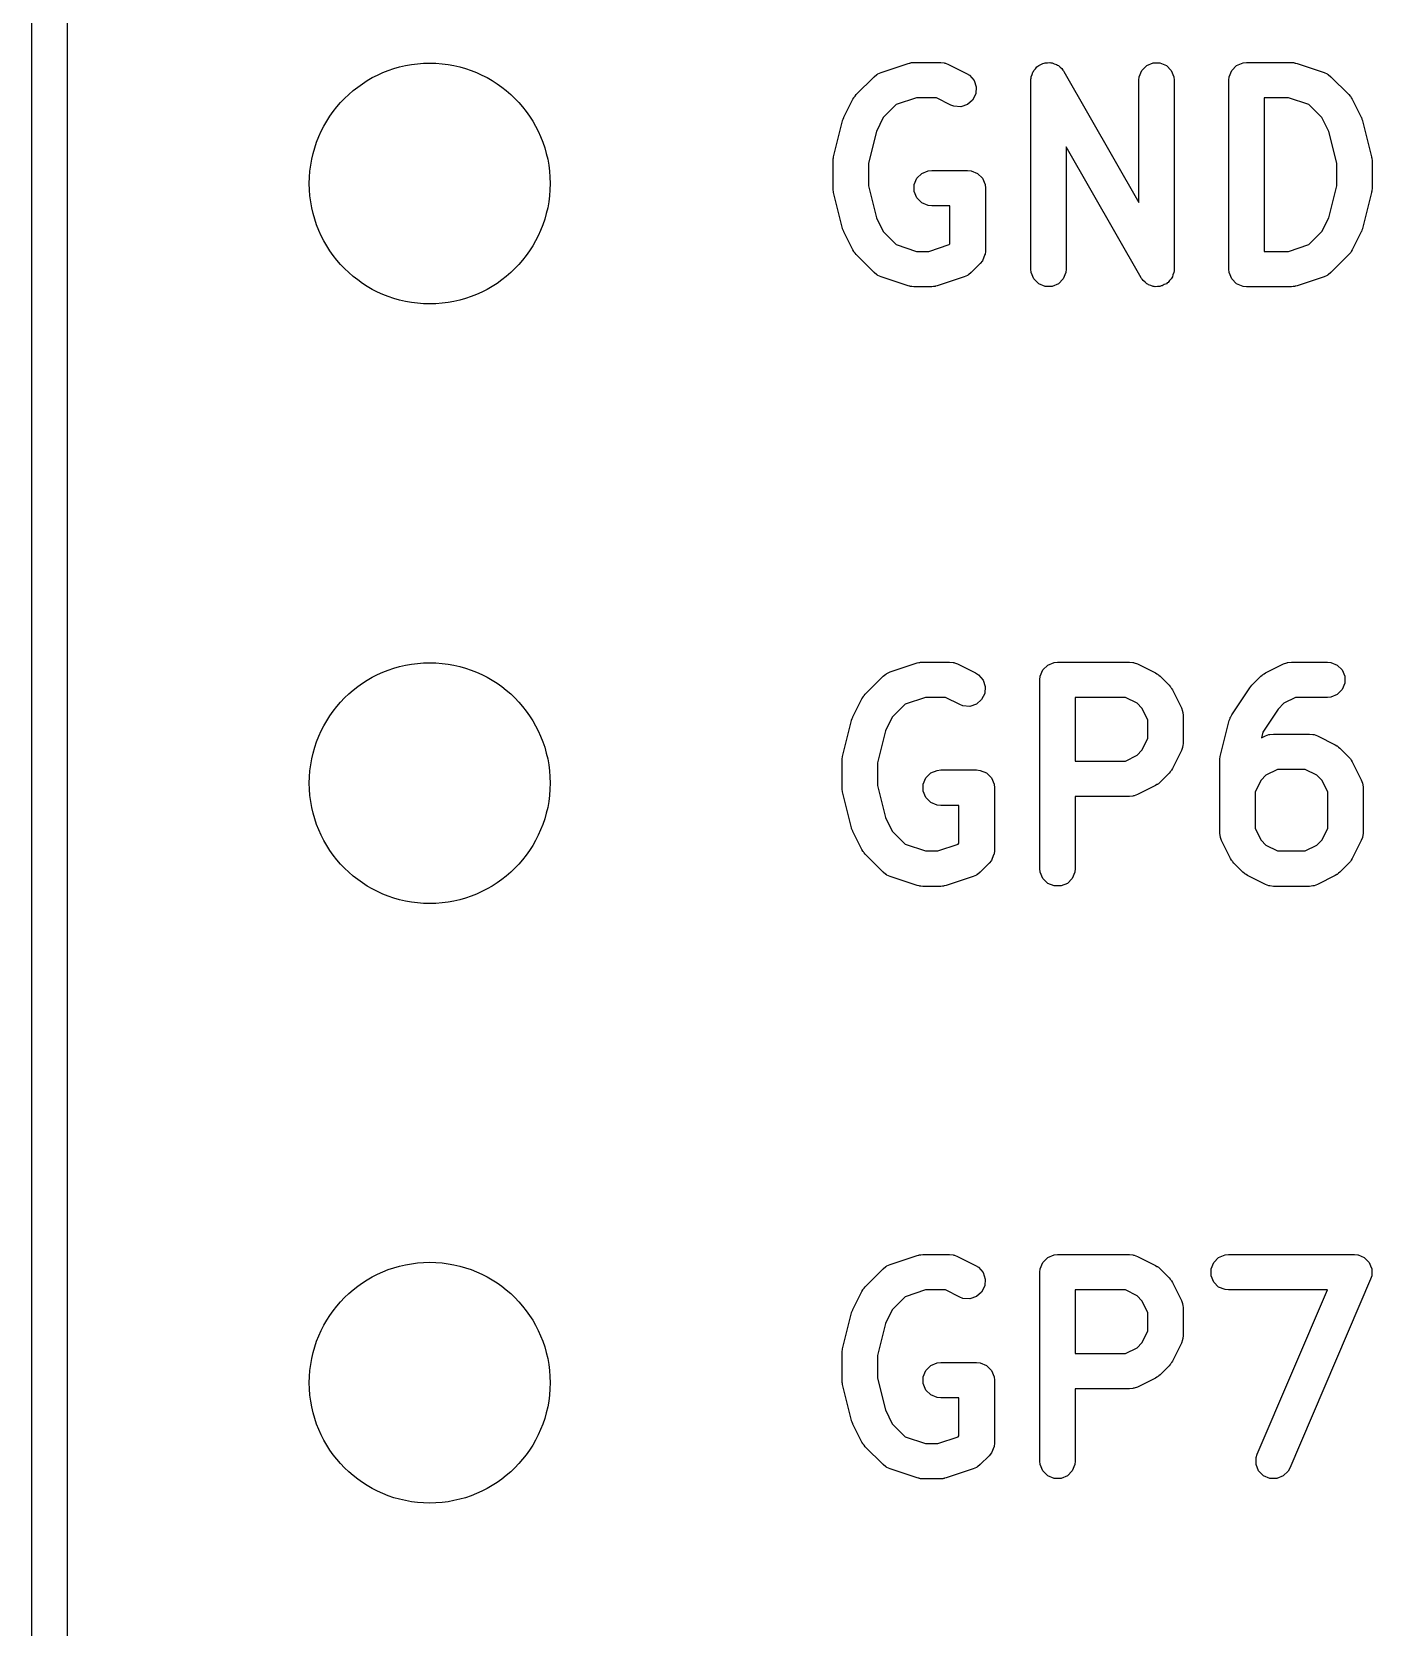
# Model space of a CAD drawing. Extents: x 100 to 226, y -132 to -42.
# Drawn here: x 198.82 to 204.49, y -75.59 to -68.83 of the extents above; entities that cross this region are included whole.
import ezdxf

# ---------------------------------------------------------------- set-up
doc = ezdxf.new("R2010")
doc.units = 0
doc.layers.add('BLACK', color=7, linetype='CONTINUOUS')

msp = doc.modelspace()

# ---------------------------------------------------------------- linework, layer by layer
at = {"layer": 'BLACK', "linetype": 'CONTINUOUS'}
for p, q in [((198.81625, -101.32375), (198.81625, -50.32375)), ((198.96625, -53.06575), (198.96625, -101.24875)), ((202.413247, -69.002989), (202.527533, -68.964894)), ((202.527533, -68.964894), (202.534786, -68.963244)), ((202.534786, -68.963244), (202.536618, -68.962486)), ((202.536618, -68.962486), (202.539272, -68.962224)), ((202.539272, -68.962224), (202.54187, -68.961634)), ((202.54187, -68.961634), (202.543844, -68.961774)), ((202.543844, -68.961774), (202.55125, -68.961045)), ((202.55125, -68.961045), (202.665536, -68.961045)), ((202.665536, -68.961045), (202.680168, -68.962486)), ((202.680168, -68.962486), (202.682657, -68.963517)), ((202.682657, -68.963517), (202.685345, -68.963708)), ((202.685345, -68.963708), (202.699077, -68.968963)), ((202.699077, -68.968963), (202.775267, -69.007058)), ((203.058489, -68.998793), (203.060319, -68.994377)), ((203.060319, -68.994377), (203.067369, -68.987326)), ((203.067369, -68.987326), (203.073479, -68.979437)), ((203.073479, -68.979437), (203.077632, -68.977063)), ((203.077632, -68.977063), (203.081011, -68.973685)), ((203.081011, -68.973685), (203.090223, -68.969868)), ((203.090223, -68.969868), (203.098888, -68.964918)), ((203.098888, -68.964918), (203.103631, -68.964315)), ((203.103631, -68.964315), (203.108047, -68.962486)), ((203.108047, -68.962486), (203.118021, -68.962486)), ((203.118021, -68.962486), (203.127918, -68.961228)), ((203.127918, -68.961228), (203.13253, -68.962486)), ((203.13253, -68.962486), (203.137311, -68.962486)), ((203.137311, -68.962486), (203.146526, -68.966303)), ((203.146526, -68.966303), (203.15615, -68.968928)), ((203.15615, -68.968928), (203.15993, -68.971855)), ((203.15993, -68.971855), (203.164347, -68.973685)), ((203.164347, -68.973685), (203.171397, -68.980735)), ((203.171397, -68.980735), (203.179287, -68.986845)), ((203.179287, -68.986845), (203.183639, -68.992977)), ((203.183639, -68.992977), (203.185039, -68.994377)), ((203.185039, -68.994377), (203.185608, -68.995751)), ((203.506263, -69.021413), (203.517462, -68.994377)), ((203.517462, -68.994377), (203.538154, -68.973685)), ((203.538154, -68.973685), (203.56519, -68.962486)), ((203.56519, -68.962486), (203.594454, -68.962486)), ((203.594454, -68.962486), (203.62149, -68.973685)), ((203.62149, -68.973685), (203.642182, -68.994377)), ((203.642182, -68.994377), (203.653381, -69.021413)), ((203.887215, -69.021413), (203.898414, -68.994377)), ((203.898414, -68.994377), (203.919106, -68.973685)), ((203.919106, -68.973685), (203.946142, -68.962486)), ((203.946142, -68.962486), (203.960774, -68.961045)), ((203.960774, -68.961045), (204.15125, -68.961045)), ((204.15125, -68.961045), (204.158655, -68.961774)), ((204.158655, -68.961774), (204.16063, -68.961634)), ((204.16063, -68.961634), (204.163227, -68.962224)), ((204.163227, -68.962224), (204.165882, -68.962486)), ((204.165882, -68.962486), (204.167713, -68.963244)), ((204.167713, -68.963244), (204.174967, -68.964894)), ((204.174967, -68.964894), (204.289253, -69.002989)), ((202.307741, -69.097297), (202.383931, -69.021107)), ((202.383931, -69.021107), (202.395296, -69.011779)), ((202.395296, -69.011779), (202.397788, -69.010746)), ((202.397788, -69.010746), (202.399822, -69.008983)), ((202.399822, -69.008983), (202.413247, -69.002989)), ((202.775267, -69.007058), (202.78771, -69.01489)), ((202.78771, -69.01489), (202.806883, -69.036998)), ((202.806883, -69.036998), (202.816137, -69.064759)), ((203.047679, -69.036045), (203.048049, -69.032281)), ((203.047679, -69.836045), (203.047679, -69.036045)), ((203.047862, -69.030806), (203.048383, -69.028895)), ((203.048049, -69.032281), (203.047862, -69.030806)), ((203.048383, -69.028895), (203.04912, -69.021413)), ((203.04912, -69.021413), (203.052937, -69.012197)), ((203.052937, -69.012197), (203.055562, -69.002574)), ((203.055562, -69.002574), (203.058489, -68.998793)), ((203.185608, -68.995751), (203.187797, -68.998835)), ((203.187797, -68.998835), (203.504822, -69.553628)), ((203.504822, -69.036045), (203.506263, -69.021413)), ((203.504822, -69.553628), (203.504822, -69.036045)), ((203.653381, -69.021413), (203.654822, -69.036045)), ((203.654822, -69.036045), (203.654822, -69.836045)), ((203.885774, -69.036045), (203.887215, -69.021413)), ((203.885774, -69.836045), (203.885774, -69.036045)), ((204.289253, -69.002989), (204.302678, -69.008983)), ((204.302678, -69.008983), (204.304713, -69.010748)), ((204.304713, -69.010748), (204.307204, -69.01178)), ((204.307204, -69.01178), (204.318569, -69.021107)), ((204.318569, -69.021107), (204.394759, -69.097297)), ((202.255597, -69.19298), (202.293692, -69.116789)), ((202.293692, -69.116789), (202.297656, -69.110489)), ((202.297656, -69.110489), (202.298414, -69.108662)), ((202.298414, -69.108662), (202.300102, -69.106605)), ((202.300102, -69.106605), (202.301524, -69.104346)), ((202.301524, -69.104346), (202.303022, -69.103046)), ((202.303022, -69.103046), (202.307741, -69.097297)), ((202.56342, -69.111045), (202.477477, -69.139692)), ((202.647831, -69.111045), (202.56342, -69.111045)), ((202.708185, -69.141222), (202.647831, -69.111045)), ((202.800976, -69.120124), (202.778868, -69.139297)), ((202.814063, -69.093949), (202.800976, -69.120124)), ((202.816137, -69.064759), (202.814063, -69.093949)), ((204.13908, -69.111045), (204.035774, -69.111045)), ((204.035774, -69.111045), (204.035774, -69.761045)), ((204.225022, -69.139692), (204.13908, -69.111045)), ((204.394759, -69.097297), (204.399479, -69.103047)), ((204.399479, -69.103047), (204.400976, -69.104346)), ((204.400976, -69.104346), (204.402395, -69.1066)), ((204.402395, -69.1066), (204.404087, -69.108662)), ((204.404087, -69.108662), (204.404845, -69.110494)), ((204.404845, -69.110494), (204.408808, -69.116789)), ((204.408808, -69.116789), (204.446903, -69.19298)), ((202.252666, -69.200636), (202.254865, -69.194485)), ((202.254865, -69.194485), (202.255187, -69.194049)), ((202.255187, -69.194049), (202.255597, -69.19298)), ((202.422413, -69.194756), (202.393443, -69.252696)), ((202.477477, -69.139692), (202.422413, -69.194756)), ((202.721917, -69.146477), (202.708185, -69.141222)), ((202.751107, -69.148551), (202.721917, -69.146477)), ((202.778868, -69.139297), (202.751107, -69.148551)), ((204.280086, -69.194756), (204.225022, -69.139692)), ((204.309056, -69.252695), (204.280086, -69.194756)), ((204.446903, -69.19298), (204.447312, -69.194049)), ((204.447312, -69.194049), (204.447635, -69.194485)), ((204.447635, -69.194485), (204.449833, -69.200636)), ((202.211822, -69.360711), (202.249918, -69.20833)), ((202.249918, -69.20833), (202.250303, -69.20725)), ((202.250303, -69.20725), (202.250342, -69.206712)), ((202.250342, -69.206712), (202.252666, -69.200636)), ((202.393443, -69.252696), (202.359583, -69.388137)), ((204.342917, -69.388137), (204.309056, -69.252695)), ((204.449833, -69.200636), (204.452158, -69.206712)), ((204.452158, -69.206712), (204.452196, -69.20725)), ((204.452196, -69.20725), (204.452582, -69.20833)), ((204.452582, -69.20833), (204.490678, -69.360712)), ((203.514704, -69.873255), (203.197679, -69.318461)), ((203.197679, -69.318461), (203.197679, -69.836045)), ((202.209583, -69.378902), (202.209834, -69.376348)), ((202.209583, -69.493188), (202.209583, -69.378902)), ((202.209672, -69.375256), (202.210481, -69.369781)), ((202.209834, -69.376348), (202.209672, -69.375256)), ((202.210481, -69.369781), (202.211024, -69.36427)), ((202.211024, -69.36427), (202.211446, -69.363249)), ((202.211446, -69.363249), (202.211822, -69.360711)), ((202.359583, -69.388137), (202.359583, -69.483952)), ((204.342917, -69.483952), (204.342917, -69.388137)), ((204.490678, -69.360712), (204.491053, -69.363248)), ((204.491053, -69.363248), (204.491476, -69.36427)), ((204.491476, -69.36427), (204.492018, -69.369782)), ((204.492018, -69.369782), (204.492828, -69.375256)), ((204.492828, -69.375256), (204.492665, -69.376348)), ((204.492665, -69.376348), (204.492917, -69.378902)), ((204.492917, -69.378902), (204.492917, -69.493188)), ((202.553882, -69.478556), (202.565081, -69.45152)), ((202.565081, -69.45152), (202.585773, -69.430828)), ((202.585773, -69.430828), (202.612809, -69.419629)), ((202.612809, -69.419629), (202.627441, -69.418188)), ((202.627441, -69.418188), (202.779822, -69.418188)), ((202.779822, -69.418188), (202.794454, -69.419629)), ((202.794454, -69.419629), (202.82149, -69.430828)), ((202.82149, -69.430828), (202.842182, -69.45152)), ((202.842182, -69.45152), (202.853381, -69.478556)), ((202.209834, -69.495741), (202.209583, -69.493188)), ((202.209672, -69.496834), (202.209834, -69.495741)), ((202.210481, -69.502308), (202.209672, -69.496834)), ((202.211024, -69.50782), (202.210481, -69.502308)), ((202.211446, -69.50884), (202.211024, -69.50782)), ((202.211822, -69.511379), (202.211446, -69.50884)), ((202.249918, -69.66376), (202.211822, -69.511379)), ((202.359583, -69.483952), (202.393443, -69.619392)), ((202.553882, -69.50782), (202.553882, -69.478556)), ((202.565081, -69.534856), (202.553882, -69.50782)), ((202.585773, -69.555548), (202.565081, -69.534856)), ((202.853381, -69.478556), (202.854822, -69.493188)), ((202.854822, -69.493188), (202.854822, -69.759854)), ((204.309056, -69.619393), (204.342917, -69.483952)), ((204.490678, -69.511378), (204.452582, -69.66376)), ((204.491053, -69.508841), (204.490678, -69.511378)), ((204.491476, -69.50782), (204.491053, -69.508841)), ((204.492018, -69.502307), (204.491476, -69.50782)), ((204.492828, -69.496834), (204.492018, -69.502307)), ((204.492917, -69.493188), (204.492665, -69.495741)), ((204.492665, -69.495741), (204.492828, -69.496834)), ((202.612809, -69.566747), (202.585773, -69.555548)), ((202.627441, -69.568188), (202.612809, -69.566747)), ((202.704822, -69.568188), (202.627441, -69.568188)), ((202.704822, -69.728788), (202.704822, -69.568188)), ((202.250303, -69.664839), (202.249918, -69.66376)), ((202.250342, -69.665378), (202.250303, -69.664839)), ((202.252666, -69.671453), (202.250342, -69.665378)), ((202.393443, -69.619392), (202.422413, -69.677332)), ((204.280086, -69.677332), (204.309056, -69.619393)), ((204.452158, -69.665378), (204.449833, -69.671453)), ((204.452196, -69.664839), (204.452158, -69.665378)), ((204.452582, -69.66376), (204.452196, -69.664839)), ((202.254865, -69.677605), (202.252666, -69.671453)), ((202.255187, -69.67804), (202.254865, -69.677605)), ((202.255597, -69.67911), (202.255187, -69.67804)), ((202.293692, -69.7553), (202.255597, -69.67911)), ((202.422413, -69.677332), (202.477478, -69.732398)), ((202.477478, -69.732398), (202.56342, -69.761045)), ((202.615271, -69.761045), (202.701212, -69.732398)), ((202.701212, -69.732398), (202.704822, -69.728788)), ((204.13908, -69.761045), (204.225021, -69.732398)), ((204.225021, -69.732398), (204.280086, -69.677332)), ((204.446903, -69.67911), (204.408808, -69.7553)), ((204.447312, -69.67804), (204.446903, -69.67911)), ((204.447635, -69.677605), (204.447312, -69.67804)), ((204.449833, -69.671453), (204.447635, -69.677605)), ((202.297655, -69.761596), (202.293692, -69.7553)), ((202.298413, -69.763426), (202.297655, -69.761596)), ((202.300102, -69.765484), (202.298413, -69.763426)), ((202.301524, -69.767743), (202.300102, -69.765484)), ((202.303022, -69.769042), (202.301524, -69.767743)), ((202.307741, -69.774792), (202.303022, -69.769042)), ((202.383931, -69.850983), (202.307741, -69.774792)), ((202.56342, -69.761045), (202.615271, -69.761045)), ((202.842183, -69.801522), (202.832855, -69.812887)), ((202.853254, -69.774792), (202.842183, -69.801522)), ((202.853381, -69.774486), (202.853254, -69.774792)), ((202.854822, -69.759854), (202.853381, -69.774486)), ((204.035774, -69.761045), (204.13908, -69.761045)), ((204.39476, -69.774791), (204.318569, -69.850983)), ((204.399477, -69.769042), (204.39476, -69.774791)), ((204.400976, -69.767743), (204.399477, -69.769042)), ((204.402397, -69.765484), (204.400976, -69.767743)), ((204.404087, -69.763426), (204.402397, -69.765484)), ((204.404844, -69.761596), (204.404087, -69.763426)), ((204.408808, -69.7553), (204.404844, -69.761596)), ((202.395296, -69.86031), (202.383931, -69.850983)), ((202.397786, -69.861341), (202.395296, -69.86031)), ((202.399822, -69.863107), (202.397786, -69.861341)), ((202.413247, -69.869101), (202.399822, -69.863107)), ((202.527533, -69.907196), (202.413247, -69.869101)), ((202.765443, -69.869101), (202.651158, -69.907196)), ((202.778869, -69.863107), (202.765443, -69.869101)), ((202.780905, -69.86134), (202.778869, -69.863107)), ((202.783394, -69.86031), (202.780905, -69.86134)), ((202.794759, -69.850983), (202.783394, -69.86031)), ((202.832855, -69.812887), (202.794759, -69.850983)), ((203.04912, -69.850677), (203.047679, -69.836045)), ((203.060319, -69.877713), (203.04912, -69.850677)), ((203.196238, -69.850677), (203.185039, -69.877713)), ((203.197679, -69.836045), (203.196238, -69.850677)), ((203.516892, -69.876338), (203.514704, -69.873255)), ((203.644011, -69.873296), (203.642182, -69.877713)), ((203.646939, -69.869516), (203.644011, -69.873296)), ((203.649563, -69.859892), (203.646939, -69.869516)), ((203.653381, -69.850677), (203.649563, -69.859892)), ((203.654117, -69.843194), (203.653381, -69.850677)), ((203.654639, -69.841284), (203.654117, -69.843194)), ((203.654822, -69.836045), (203.654451, -69.839808)), ((203.654451, -69.839808), (203.654639, -69.841284)), ((203.887215, -69.850677), (203.885774, -69.836045)), ((203.898414, -69.877713), (203.887215, -69.850677)), ((204.289253, -69.869101), (204.174967, -69.907196)), ((204.302678, -69.863107), (204.289253, -69.869101)), ((204.304713, -69.861341), (204.302678, -69.863107)), ((204.307204, -69.86031), (204.304713, -69.861341)), ((204.318569, -69.850983), (204.307204, -69.86031)), ((202.534786, -69.908845), (202.527533, -69.907196)), ((202.536618, -69.909604), (202.534786, -69.908845)), ((202.539272, -69.909865), (202.536618, -69.909604)), ((202.54187, -69.910456), (202.539272, -69.909865)), ((202.543844, -69.910315), (202.54187, -69.910456)), ((202.55125, -69.911045), (202.543844, -69.910315)), ((202.627441, -69.911045), (202.55125, -69.911045)), ((202.634846, -69.910315), (202.627441, -69.911045)), ((202.636821, -69.910456), (202.634846, -69.910315)), ((202.639418, -69.909865), (202.636821, -69.910456)), ((202.642073, -69.909604), (202.639418, -69.909865)), ((202.643904, -69.908845), (202.642073, -69.909604)), ((202.651158, -69.907196), (202.643904, -69.908845)), ((203.081011, -69.898405), (203.060319, -69.877713)), ((203.108047, -69.909604), (203.081011, -69.898405)), ((203.137311, -69.909604), (203.108047, -69.909604)), ((203.164347, -69.898405), (203.137311, -69.909604)), ((203.185039, -69.877713), (203.164347, -69.898405)), ((203.517462, -69.877713), (203.516892, -69.876338)), ((203.518861, -69.879112), (203.517462, -69.877713)), ((203.523214, -69.885245), (203.518861, -69.879112)), ((203.531102, -69.891353), (203.523214, -69.885245)), ((203.538154, -69.898405), (203.531102, -69.891353)), ((203.542572, -69.900235), (203.538154, -69.898405)), ((203.546352, -69.903162), (203.542572, -69.900235)), ((203.555973, -69.905786), (203.546352, -69.903162)), ((203.56519, -69.909604), (203.555973, -69.905786)), ((203.569971, -69.909604), (203.56519, -69.909604)), ((203.574583, -69.910862), (203.569971, -69.909604)), ((203.58448, -69.909604), (203.574583, -69.910862)), ((203.594454, -69.909604), (203.58448, -69.909604)), ((203.598869, -69.907774), (203.594454, -69.909604)), ((203.603613, -69.907172), (203.598869, -69.907774)), ((203.612277, -69.902221), (203.603613, -69.907172)), ((203.62149, -69.898405), (203.612277, -69.902221)), ((203.624868, -69.895026), (203.62149, -69.898405)), ((203.629022, -69.892653), (203.624868, -69.895026)), ((203.635131, -69.884763), (203.629022, -69.892653)), ((203.642182, -69.877713), (203.635131, -69.884763)), ((203.919106, -69.898405), (203.898414, -69.877713)), ((203.946142, -69.909604), (203.919106, -69.898405)), ((203.960774, -69.911045), (203.946142, -69.909604)), ((204.15125, -69.911045), (203.960774, -69.911045)), ((204.158655, -69.910315), (204.15125, -69.911045)), ((204.16063, -69.910456), (204.158655, -69.910315)), ((204.163227, -69.909865), (204.16063, -69.910456)), ((204.165882, -69.909604), (204.163227, -69.909865)), ((204.167713, -69.908845), (204.165882, -69.909604)), ((204.174967, -69.907196), (204.167713, -69.908845)), ((202.345836, -71.637297), (202.422026, -71.561107)), ((202.422026, -71.561107), (202.433391, -71.551779)), ((202.433391, -71.551779), (202.435883, -71.550746)), ((202.435883, -71.550746), (202.437917, -71.548983)), ((202.437917, -71.548983), (202.451342, -71.542989)), ((202.451342, -71.542989), (202.565628, -71.504894)), ((202.565628, -71.504894), (202.572881, -71.503244)), ((202.572881, -71.503244), (202.574713, -71.502486)), ((202.574713, -71.502486), (202.577367, -71.502224)), ((202.577367, -71.502224), (202.579965, -71.501634)), ((202.579965, -71.501634), (202.581939, -71.501774)), ((202.581939, -71.501774), (202.589345, -71.501045)), ((202.589345, -71.501045), (202.703631, -71.501045)), ((202.703631, -71.501045), (202.718263, -71.502486)), ((202.718263, -71.502486), (202.720752, -71.503517)), ((202.720752, -71.503517), (202.72344, -71.503708)), ((202.72344, -71.503708), (202.737172, -71.508963)), ((202.737172, -71.508963), (202.813362, -71.547058)), ((202.813362, -71.547058), (202.825805, -71.55489)), ((202.825805, -71.55489), (202.844978, -71.576998)), ((203.085774, -71.576045), (203.087215, -71.561413)), ((203.087215, -71.561413), (203.098414, -71.534377)), ((203.098414, -71.534377), (203.119106, -71.513685)), ((203.119106, -71.513685), (203.146142, -71.502486)), ((203.146142, -71.502486), (203.160774, -71.501045)), ((203.160774, -71.501045), (203.465536, -71.501045)), ((203.465536, -71.501045), (203.480168, -71.502486)), ((203.480168, -71.502486), (203.482657, -71.503517)), ((203.482657, -71.503517), (203.485345, -71.503708)), ((203.485345, -71.503708), (203.499077, -71.508963)), ((203.499077, -71.508963), (203.575267, -71.547058)), ((203.575267, -71.547058), (203.581566, -71.551022)), ((203.581566, -71.551022), (203.583394, -71.55178)), ((203.583394, -71.55178), (203.58545, -71.553468)), ((203.58545, -71.553468), (203.58771, -71.55489)), ((203.58771, -71.55489), (203.589009, -71.556388)), ((203.589009, -71.556388), (203.594759, -71.561107)), ((203.594759, -71.561107), (203.632854, -71.599202)), ((203.983931, -71.599202), (204.022026, -71.561107)), ((204.022026, -71.561107), (204.027775, -71.556388)), ((204.027775, -71.556388), (204.029075, -71.55489)), ((204.029075, -71.55489), (204.031334, -71.553468)), ((204.031334, -71.553468), (204.033391, -71.55178)), ((204.033391, -71.55178), (204.035218, -71.551022)), ((204.035218, -71.551022), (204.041518, -71.547058)), ((204.041518, -71.547058), (204.117709, -71.508963)), ((204.117709, -71.508963), (204.131441, -71.503708)), ((204.131441, -71.503708), (204.134128, -71.503517)), ((204.134128, -71.503517), (204.136618, -71.502486)), ((204.136618, -71.502486), (204.15125, -71.501045)), ((204.15125, -71.501045), (204.303631, -71.501045)), ((204.303631, -71.501045), (204.318263, -71.502486)), ((204.318263, -71.502486), (204.345299, -71.513685)), ((204.345299, -71.513685), (204.365991, -71.534377)), ((204.365991, -71.534377), (204.37719, -71.561413)), ((204.37719, -71.561413), (204.37719, -71.590677)), ((202.844978, -71.576998), (202.854232, -71.604759)), ((202.854232, -71.604759), (202.852158, -71.633949)), ((203.085774, -72.376045), (203.085774, -71.576045)), ((203.632854, -71.599202), (203.637574, -71.604954)), ((203.637574, -71.604954), (203.63907, -71.606251)), ((203.63907, -71.606251), (203.640489, -71.608505)), ((203.640489, -71.608505), (203.642181, -71.610567)), ((203.642181, -71.610567), (203.642939, -71.612397)), ((203.642939, -71.612397), (203.646903, -71.618694)), ((203.646903, -71.618694), (203.684999, -71.694884)), ((203.89837, -71.724919), (203.97456, -71.610633)), ((203.97456, -71.610633), (203.974593, -71.610591)), ((203.974593, -71.610591), (203.974604, -71.610567)), ((203.974604, -71.610567), (203.97937, -71.604759)), ((203.97937, -71.604759), (203.983875, -71.599258)), ((203.983875, -71.599258), (203.983897, -71.599243)), ((203.983897, -71.599243), (203.983931, -71.599202)), ((204.365991, -71.617713), (204.345299, -71.638405)), ((204.37719, -71.590677), (204.365991, -71.617713)), ((202.293692, -71.73298), (202.331787, -71.656789)), ((202.331787, -71.656789), (202.335751, -71.650489)), ((202.335751, -71.650489), (202.336509, -71.648662)), ((202.336509, -71.648662), (202.338197, -71.646605)), ((202.338197, -71.646605), (202.339619, -71.644346)), ((202.339619, -71.644346), (202.341117, -71.643046)), ((202.341117, -71.643046), (202.345836, -71.637297)), ((202.515572, -71.679692), (202.460508, -71.734756)), ((202.601515, -71.651045), (202.515572, -71.679692)), ((202.685926, -71.651045), (202.601515, -71.651045)), ((202.74628, -71.681222), (202.685926, -71.651045)), ((202.760012, -71.686477), (202.74628, -71.681222)), ((202.789202, -71.688551), (202.760012, -71.686477)), ((202.816963, -71.679297), (202.789202, -71.688551)), ((202.839071, -71.660124), (202.816963, -71.679297)), ((202.852158, -71.633949), (202.839071, -71.660124)), ((203.447831, -71.651045), (203.235774, -71.651045)), ((203.235774, -71.651045), (203.235774, -71.920092)), ((203.497299, -71.675779), (203.447831, -71.651045)), ((203.518182, -71.696662), (203.497299, -71.675779)), ((203.542917, -71.746131), (203.518182, -71.696662)), ((203.684999, -71.694884), (203.690254, -71.708616)), ((204.119485, -71.675779), (204.09525, -71.700015)), ((204.168955, -71.651045), (204.119485, -71.675779)), ((204.303631, -71.651045), (204.168955, -71.651045)), ((204.318263, -71.649604), (204.303631, -71.651045)), ((204.345299, -71.638405), (204.318263, -71.649604)), ((202.249917, -71.900711), (202.288013, -71.74833)), ((202.288013, -71.74833), (202.288398, -71.74725)), ((202.288398, -71.74725), (202.288437, -71.746712)), ((202.288437, -71.746712), (202.290761, -71.740636)), ((202.290761, -71.740636), (202.29296, -71.734485)), ((202.29296, -71.734485), (202.293282, -71.734049)), ((202.293282, -71.734049), (202.293692, -71.73298)), ((202.460508, -71.734756), (202.431538, -71.792696)), ((203.542917, -71.825005), (203.542917, -71.746131)), ((203.690254, -71.708616), (203.690445, -71.711305)), ((203.690445, -71.711305), (203.691476, -71.713794)), ((203.691476, -71.713794), (203.692917, -71.728426)), ((203.692917, -71.728426), (203.692917, -71.842711)), ((203.849917, -71.900711), (203.888013, -71.74833)), ((203.888013, -71.74833), (203.891094, -71.739706)), ((203.891094, -71.739706), (203.891453, -71.737893)), ((203.891453, -71.737893), (203.89233, -71.736247)), ((203.89233, -71.736247), (203.89296, -71.734485)), ((203.89296, -71.734485), (203.894065, -71.732993)), ((203.894065, -71.732993), (203.89837, -71.724919)), ((204.09525, -71.700015), (204.030384, -71.797313)), ((202.431538, -71.792696), (202.397678, -71.928137)), ((203.518182, -71.874474), (203.542917, -71.825005)), ((204.030384, -71.797313), (204.024104, -71.822431)), ((204.024104, -71.822431), (204.041518, -71.813725)), ((204.041518, -71.813725), (204.05525, -71.80847)), ((204.05525, -71.80847), (204.057937, -71.808279)), ((204.057937, -71.808279), (204.060427, -71.807248)), ((204.060427, -71.807248), (204.075059, -71.805807)), ((204.075059, -71.805807), (204.22744, -71.805807)), ((204.22744, -71.805807), (204.242072, -71.807248)), ((204.242072, -71.807248), (204.244561, -71.808279)), ((204.244561, -71.808279), (204.247249, -71.80847)), ((204.247249, -71.80847), (204.260981, -71.813725)), ((204.260981, -71.813725), (204.337172, -71.85182)), ((202.249541, -71.903249), (202.249917, -71.900711)), ((203.447831, -71.920092), (203.497299, -71.895358)), ((203.497299, -71.895358), (203.518182, -71.874474)), ((203.684999, -71.876253), (203.646903, -71.952443)), ((203.690254, -71.862521), (203.684999, -71.876253)), ((203.690445, -71.859831), (203.690254, -71.862521)), ((203.691476, -71.857343), (203.690445, -71.859831)), ((203.692917, -71.842711), (203.691476, -71.857343)), ((203.849541, -71.903249), (203.849917, -71.900711)), ((204.337172, -71.85182), (204.343471, -71.855784)), ((204.343471, -71.855784), (204.345299, -71.856542)), ((204.345299, -71.856542), (204.347355, -71.85823)), ((204.347355, -71.85823), (204.349615, -71.859652)), ((204.349615, -71.859652), (204.350914, -71.86115)), ((204.350914, -71.86115), (204.356664, -71.865869)), ((204.356664, -71.865869), (204.394759, -71.903964)), ((202.247678, -71.918902), (202.247929, -71.916348)), ((202.247678, -72.033188), (202.247678, -71.918902)), ((202.247767, -71.915256), (202.248576, -71.909781)), ((202.247929, -71.916348), (202.247767, -71.915256)), ((202.248576, -71.909781), (202.249119, -71.90427)), ((202.249119, -71.90427), (202.249541, -71.903249)), ((202.397678, -71.928137), (202.397678, -72.023952)), ((202.623868, -71.970828), (202.650904, -71.959629)), ((202.650904, -71.959629), (202.665536, -71.958188)), ((202.665536, -71.958188), (202.817917, -71.958188)), ((202.817917, -71.958188), (202.832549, -71.959629)), ((202.832549, -71.959629), (202.859585, -71.970828)), ((203.235774, -71.920092), (203.447831, -71.920092)), ((203.637574, -71.966182), (203.632854, -71.971935)), ((203.63907, -71.964886), (203.637574, -71.966182)), ((203.640489, -71.962631), (203.63907, -71.964886)), ((203.642181, -71.96057), (203.640489, -71.962631)), ((203.642939, -71.958739), (203.642181, -71.96057)), ((203.646903, -71.952443), (203.642939, -71.958739)), ((203.847678, -71.918902), (203.847929, -71.916348)), ((203.847678, -72.223664), (203.847678, -71.918902)), ((203.847767, -71.915256), (203.848576, -71.909781)), ((203.847929, -71.916348), (203.847767, -71.915256)), ((203.848576, -71.909781), (203.849119, -71.90427)), ((203.849119, -71.90427), (203.849541, -71.903249)), ((204.092764, -71.955807), (204.043296, -71.980541)), ((204.209735, -71.955807), (204.092764, -71.955807)), ((204.259204, -71.980541), (204.209735, -71.955807)), ((204.394759, -71.903964), (204.399477, -71.909713)), ((204.399477, -71.909713), (204.400976, -71.911013)), ((204.400976, -71.911013), (204.402397, -71.913272)), ((204.402397, -71.913272), (204.404086, -71.915329)), ((204.404086, -71.915329), (204.404843, -71.917156)), ((204.404843, -71.917156), (204.408808, -71.923456)), ((204.408808, -71.923456), (204.446903, -71.999647)), ((202.247929, -72.035741), (202.247678, -72.033188)), ((202.247767, -72.036834), (202.247929, -72.035741)), ((202.397678, -72.023952), (202.431538, -72.159392)), ((202.591977, -72.018556), (202.603176, -71.99152)), ((202.591977, -72.04782), (202.591977, -72.018556)), ((202.603176, -71.99152), (202.623868, -71.970828)), ((202.859585, -71.970828), (202.880277, -71.99152)), ((202.880277, -71.99152), (202.891476, -72.018556)), ((202.891476, -72.018556), (202.892917, -72.033188)), ((202.892917, -72.033188), (202.892917, -72.299854)), ((203.575267, -72.024079), (203.499077, -72.062174)), ((203.581566, -72.020114), (203.575267, -72.024079)), ((203.583394, -72.019357), (203.581566, -72.020114)), ((203.58545, -72.017668), (203.583394, -72.019357)), ((203.58771, -72.016247), (203.58545, -72.017668)), ((203.589009, -72.014748), (203.58771, -72.016247)), ((203.594759, -72.01003), (203.589009, -72.014748)), ((203.632854, -71.971935), (203.594759, -72.01003)), ((204.022413, -72.001423), (203.997678, -72.050893)), ((204.043296, -71.980541), (204.022413, -72.001423)), ((204.280086, -72.001423), (204.259204, -71.980541)), ((204.304821, -72.050892), (204.280086, -72.001423)), ((204.446903, -71.999647), (204.452158, -72.013379)), ((204.452158, -72.013379), (204.452348, -72.016066)), ((204.452348, -72.016066), (204.45338, -72.018556)), ((204.45338, -72.018556), (204.454821, -72.033188)), ((204.454821, -72.033188), (204.454821, -72.223664)), ((202.248576, -72.042308), (202.247767, -72.036834)), ((202.249119, -72.04782), (202.248576, -72.042308)), ((202.249541, -72.04884), (202.249119, -72.04782)), ((202.249917, -72.051379), (202.249541, -72.04884)), ((202.288013, -72.20376), (202.249917, -72.051379)), ((202.603176, -72.074856), (202.591977, -72.04782)), ((202.623868, -72.095548), (202.603176, -72.074856)), ((202.650904, -72.106747), (202.623868, -72.095548)), ((203.465536, -72.070092), (203.235774, -72.070092)), ((203.235774, -72.070092), (203.235774, -72.376045)), ((203.480168, -72.068651), (203.465536, -72.070092)), ((203.482657, -72.067619), (203.480168, -72.068651)), ((203.485345, -72.067429), (203.482657, -72.067619)), ((203.499077, -72.062174), (203.485345, -72.067429)), ((203.997678, -72.050893), (203.997678, -72.205958)), ((204.304821, -72.205959), (204.304821, -72.050892)), ((202.431538, -72.159392), (202.460508, -72.217332)), ((202.665536, -72.108188), (202.650904, -72.106747)), ((202.742917, -72.108188), (202.665536, -72.108188)), ((202.742917, -72.268788), (202.742917, -72.108188)), ((202.288398, -72.204839), (202.288013, -72.20376)), ((202.288437, -72.205378), (202.288398, -72.204839)), ((202.290761, -72.211453), (202.288437, -72.205378)), ((202.29296, -72.217605), (202.290761, -72.211453)), ((202.293282, -72.21804), (202.29296, -72.217605)), ((202.293692, -72.21911), (202.293282, -72.21804)), ((202.331787, -72.2953), (202.293692, -72.21911)), ((202.460508, -72.217332), (202.515573, -72.272398)), ((203.849119, -72.238296), (203.847678, -72.223664)), ((203.850149, -72.240784), (203.849119, -72.238296)), ((203.997678, -72.205958), (204.022412, -72.255426)), ((204.280086, -72.255427), (204.304821, -72.205959)), ((204.45338, -72.238296), (204.452348, -72.240785)), ((204.454821, -72.223664), (204.45338, -72.238296)), ((202.33575, -72.301596), (202.331787, -72.2953)), ((202.336508, -72.303426), (202.33575, -72.301596)), ((202.338197, -72.305484), (202.336508, -72.303426)), ((202.339619, -72.307743), (202.338197, -72.305484)), ((202.515573, -72.272398), (202.601515, -72.301045)), ((202.601515, -72.301045), (202.653366, -72.301045)), ((202.653366, -72.301045), (202.739307, -72.272398)), ((202.739307, -72.272398), (202.742917, -72.268788)), ((202.892917, -72.299854), (202.891476, -72.314486)), ((203.850341, -72.243474), (203.850149, -72.240784)), ((203.855596, -72.257206), (203.850341, -72.243474)), ((203.893692, -72.333395), (203.855596, -72.257206)), ((204.022412, -72.255426), (204.043296, -72.276311)), ((204.043296, -72.276311), (204.092764, -72.301045)), ((204.092764, -72.301045), (204.209735, -72.301045)), ((204.209735, -72.301045), (204.259203, -72.276311)), ((204.259203, -72.276311), (204.280086, -72.255427)), ((204.446903, -72.257205), (204.408808, -72.333395)), ((204.452158, -72.243473), (204.446903, -72.257205)), ((204.452348, -72.240785), (204.452158, -72.243473)), ((202.341117, -72.309042), (202.339619, -72.307743)), ((202.345836, -72.314792), (202.341117, -72.309042)), ((202.422026, -72.390983), (202.345836, -72.314792)), ((202.87095, -72.352887), (202.832854, -72.390983)), ((202.880278, -72.341522), (202.87095, -72.352887)), ((202.889962, -72.318141), (202.880278, -72.341522)), ((202.891476, -72.314486), (202.889962, -72.318141)), ((203.897654, -72.339689), (203.893692, -72.333395)), ((203.898413, -72.341521), (203.897654, -72.339689)), ((203.900106, -72.343584), (203.898413, -72.341521)), ((203.901525, -72.345838), (203.900106, -72.343584)), ((203.903019, -72.347134), (203.901525, -72.345838)), ((203.90774, -72.352886), (203.903019, -72.347134)), ((203.945835, -72.390982), (203.90774, -72.352886)), ((204.39476, -72.352886), (204.356665, -72.390982)), ((204.399477, -72.347137), (204.39476, -72.352886)), ((204.400976, -72.345838), (204.399477, -72.347137)), ((204.402397, -72.343579), (204.400976, -72.345838)), ((204.404087, -72.341521), (204.402397, -72.343579)), ((204.404844, -72.339691), (204.404087, -72.341521)), ((204.408808, -72.333395), (204.404844, -72.339691)), ((202.433391, -72.40031), (202.422026, -72.390983)), ((202.435881, -72.401341), (202.433391, -72.40031)), ((202.437917, -72.403107), (202.435881, -72.401341)), ((202.451342, -72.409101), (202.437917, -72.403107)), ((202.565628, -72.447196), (202.451342, -72.409101)), ((202.803538, -72.409101), (202.689253, -72.447196)), ((202.816964, -72.403107), (202.803538, -72.409101)), ((202.819, -72.40134), (202.816964, -72.403107)), ((202.821489, -72.40031), (202.819, -72.40134)), ((202.832854, -72.390983), (202.821489, -72.40031)), ((203.087215, -72.390677), (203.085774, -72.376045)), ((203.098414, -72.417713), (203.087215, -72.390677)), ((203.119106, -72.438405), (203.098414, -72.417713)), ((203.146142, -72.449604), (203.119106, -72.438405)), ((203.202442, -72.438405), (203.175406, -72.449604)), ((203.223134, -72.417713), (203.202442, -72.438405)), ((203.234333, -72.390677), (203.223134, -72.417713)), ((203.235774, -72.376045), (203.234333, -72.390677)), ((203.951586, -72.395702), (203.945835, -72.390982)), ((203.952885, -72.3972), (203.951586, -72.395702)), ((203.95514, -72.398619), (203.952885, -72.3972)), ((203.9572, -72.40031), (203.95514, -72.398619)), ((203.95903, -72.401068), (203.9572, -72.40031)), ((203.965328, -72.405032), (203.95903, -72.401068)), ((204.041518, -72.443127), (203.965328, -72.405032)), ((204.337172, -72.405032), (204.260981, -72.443127)), ((204.343471, -72.401067), (204.337172, -72.405032)), ((204.345299, -72.40031), (204.343471, -72.401067)), ((204.347355, -72.398622), (204.345299, -72.40031)), ((204.349615, -72.3972), (204.347355, -72.398622)), ((204.350915, -72.3957), (204.349615, -72.3972)), ((204.356665, -72.390982), (204.350915, -72.3957)), ((202.572881, -72.448845), (202.565628, -72.447196)), ((202.574713, -72.449604), (202.572881, -72.448845)), ((202.577367, -72.449865), (202.574713, -72.449604)), ((202.579965, -72.450456), (202.577367, -72.449865)), ((202.581939, -72.450315), (202.579965, -72.450456)), ((202.589345, -72.451045), (202.581939, -72.450315)), ((202.665536, -72.451045), (202.589345, -72.451045)), ((202.672941, -72.450315), (202.665536, -72.451045)), ((202.674916, -72.450456), (202.672941, -72.450315)), ((202.677513, -72.449865), (202.674916, -72.450456)), ((202.680168, -72.449604), (202.677513, -72.449865)), ((202.681999, -72.448845), (202.680168, -72.449604)), ((202.689253, -72.447196), (202.681999, -72.448845)), ((203.175406, -72.449604), (203.146142, -72.449604)), ((204.05525, -72.448382), (204.041518, -72.443127)), ((204.057937, -72.448572), (204.05525, -72.448382)), ((204.060427, -72.449604), (204.057937, -72.448572)), ((204.075059, -72.451045), (204.060427, -72.449604)), ((204.22744, -72.451045), (204.075059, -72.451045)), ((204.242072, -72.449604), (204.22744, -72.451045)), ((204.244561, -72.448572), (204.242072, -72.449604)), ((204.247249, -72.448382), (204.244561, -72.448572)), ((204.260981, -72.443127), (204.247249, -72.448382)), ((202.422026, -74.071107), (202.433391, -74.061779)), ((202.433391, -74.061779), (202.435883, -74.060746)), ((202.435883, -74.060746), (202.437917, -74.058983)), ((202.437917, -74.058983), (202.451342, -74.052989)), ((202.451342, -74.052989), (202.565628, -74.014894)), ((202.565628, -74.014894), (202.572881, -74.013244)), ((202.572881, -74.013244), (202.574713, -74.012486)), ((202.574713, -74.012486), (202.577367, -74.012224)), ((202.577367, -74.012224), (202.579965, -74.011634)), ((202.579965, -74.011634), (202.581939, -74.011774)), ((202.581939, -74.011774), (202.589345, -74.011045)), ((202.589345, -74.011045), (202.703631, -74.011045)), ((202.703631, -74.011045), (202.718263, -74.012486)), ((202.718263, -74.012486), (202.720752, -74.013517)), ((202.720752, -74.013517), (202.72344, -74.013708)), ((202.72344, -74.013708), (202.737172, -74.018963)), ((202.737172, -74.018963), (202.813362, -74.057058)), ((202.813362, -74.057058), (202.825805, -74.06489)), ((203.087215, -74.071413), (203.098414, -74.044377)), ((203.098414, -74.044377), (203.119106, -74.023685)), ((203.119106, -74.023685), (203.146142, -74.012486)), ((203.146142, -74.012486), (203.160774, -74.011045)), ((203.160774, -74.011045), (203.465536, -74.011045)), ((203.465536, -74.011045), (203.480168, -74.012486)), ((203.480168, -74.012486), (203.482657, -74.013517)), ((203.482657, -74.013517), (203.485345, -74.013708)), ((203.485345, -74.013708), (203.499077, -74.018963)), ((203.499077, -74.018963), (203.575267, -74.057058)), ((203.575267, -74.057058), (203.581566, -74.061022)), ((203.581566, -74.061022), (203.583394, -74.06178)), ((203.583394, -74.06178), (203.58545, -74.063468)), ((203.811024, -74.071413), (203.822223, -74.044377)), ((203.822223, -74.044377), (203.842915, -74.023685)), ((203.842915, -74.023685), (203.869951, -74.012486)), ((203.869951, -74.012486), (203.884583, -74.011045)), ((203.884583, -74.011045), (204.417917, -74.011045)), ((204.417917, -74.011045), (204.432549, -74.012486)), ((204.432549, -74.012486), (204.432979, -74.012664)), ((204.432979, -74.012664), (204.433444, -74.01267)), ((204.433444, -74.01267), (204.44645, -74.018244)), ((204.44645, -74.018244), (204.459585, -74.023685)), ((204.459585, -74.023685), (204.459914, -74.024014)), ((204.459914, -74.024014), (204.460342, -74.024198)), ((204.460342, -74.024198), (204.470237, -74.034337)), ((204.470237, -74.034337), (204.480277, -74.044377)), ((204.480277, -74.044377), (204.480455, -74.044807)), ((204.480455, -74.044807), (204.480781, -74.045141)), ((204.480781, -74.045141), (204.486054, -74.058323)), ((204.486054, -74.058323), (204.491476, -74.071413)), ((202.345836, -74.147297), (202.422026, -74.071107)), ((202.825805, -74.06489), (202.844978, -74.086998)), ((202.844978, -74.086998), (202.854232, -74.114759)), ((202.854232, -74.114759), (202.852158, -74.143949)), ((203.085774, -74.086045), (203.087215, -74.071413)), ((203.085774, -74.886045), (203.085774, -74.086045)), ((203.58545, -74.063468), (203.58771, -74.06489)), ((203.58771, -74.06489), (203.589009, -74.066388)), ((203.589009, -74.066388), (203.594759, -74.071107)), ((203.594759, -74.071107), (203.632854, -74.109202)), ((203.632854, -74.109202), (203.637574, -74.114954)), ((203.637574, -74.114954), (203.63907, -74.116251)), ((203.63907, -74.116251), (203.640489, -74.118505)), ((203.640489, -74.118505), (203.642181, -74.120567)), ((203.642181, -74.120567), (203.642939, -74.122397)), ((203.642939, -74.122397), (203.646903, -74.128694)), ((203.646903, -74.128694), (203.684999, -74.204884)), ((203.811024, -74.100677), (203.811024, -74.071413)), ((203.822223, -74.127713), (203.811024, -74.100677)), ((203.842915, -74.148405), (203.822223, -74.127713)), ((204.486853, -74.115589), (204.143995, -74.915589)), ((204.491292, -74.101573), (204.486853, -74.115589)), ((204.491297, -74.101107), (204.491292, -74.101573)), ((204.491476, -74.100677), (204.491297, -74.101107)), ((204.491476, -74.071413), (204.491476, -74.071878)), ((204.491476, -74.071878), (204.491649, -74.072311)), ((204.491649, -74.072311), (204.491476, -74.086491)), ((204.491476, -74.086491), (204.491476, -74.100677)), ((202.293692, -74.24298), (202.331787, -74.166789)), ((202.331787, -74.166789), (202.335751, -74.160489)), ((202.335751, -74.160489), (202.336509, -74.158662)), ((202.336509, -74.158662), (202.338197, -74.156605)), ((202.338197, -74.156605), (202.339619, -74.154346)), ((202.339619, -74.154346), (202.341117, -74.153046)), ((202.341117, -74.153046), (202.345836, -74.147297)), ((202.515572, -74.189692), (202.460508, -74.244756)), ((202.601515, -74.161045), (202.515572, -74.189692)), ((202.685926, -74.161045), (202.601515, -74.161045)), ((202.74628, -74.191222), (202.685926, -74.161045)), ((202.760012, -74.196477), (202.74628, -74.191222)), ((202.789202, -74.198551), (202.760012, -74.196477)), ((202.816963, -74.189297), (202.789202, -74.198551)), ((202.839071, -74.170124), (202.816963, -74.189297)), ((202.852158, -74.143949), (202.839071, -74.170124)), ((203.447831, -74.161045), (203.235774, -74.161045)), ((203.235774, -74.161045), (203.235774, -74.430092)), ((203.497299, -74.185779), (203.447831, -74.161045)), ((203.518182, -74.206662), (203.497299, -74.185779)), ((203.869951, -74.159604), (203.842915, -74.148405)), ((203.884583, -74.161045), (203.869951, -74.159604)), ((204.304176, -74.161045), (203.884583, -74.161045)), ((204.006123, -74.856501), (204.304176, -74.161045)), ((202.249917, -74.410711), (202.288013, -74.25833)), ((202.288013, -74.25833), (202.288398, -74.25725)), ((202.288398, -74.25725), (202.288437, -74.256712)), ((202.288437, -74.256712), (202.290761, -74.250636)), ((202.290761, -74.250636), (202.29296, -74.244485)), ((202.29296, -74.244485), (202.293282, -74.244049)), ((202.293282, -74.244049), (202.293692, -74.24298)), ((202.460508, -74.244756), (202.431538, -74.302696)), ((203.542917, -74.256131), (203.518182, -74.206662)), ((203.542917, -74.335005), (203.542917, -74.256131)), ((203.684999, -74.204884), (203.690254, -74.218616)), ((203.690254, -74.218616), (203.690445, -74.221305)), ((203.690445, -74.221305), (203.691476, -74.223794)), ((203.691476, -74.223794), (203.692917, -74.238426)), ((203.692917, -74.238426), (203.692917, -74.352711)), ((202.431538, -74.302696), (202.397678, -74.438137)), ((203.497299, -74.405358), (203.518182, -74.384474)), ((203.518182, -74.384474), (203.542917, -74.335005)), ((203.684999, -74.386253), (203.646903, -74.462443)), ((203.690254, -74.372521), (203.684999, -74.386253)), ((203.690445, -74.369831), (203.690254, -74.372521)), ((203.691476, -74.367343), (203.690445, -74.369831)), ((203.692917, -74.352711), (203.691476, -74.367343)), ((202.247678, -74.428902), (202.247929, -74.426348)), ((202.247678, -74.543188), (202.247678, -74.428902)), ((202.247767, -74.425256), (202.248576, -74.419781)), ((202.247929, -74.426348), (202.247767, -74.425256)), ((202.248576, -74.419781), (202.249119, -74.41427)), ((202.249119, -74.41427), (202.249541, -74.413249)), ((202.249541, -74.413249), (202.249917, -74.410711)), ((202.397678, -74.438137), (202.397678, -74.533952)), ((202.650904, -74.469629), (202.665536, -74.468188)), ((202.665536, -74.468188), (202.817917, -74.468188)), ((202.817917, -74.468188), (202.832549, -74.469629)), ((203.235774, -74.430092), (203.447831, -74.430092)), ((203.447831, -74.430092), (203.497299, -74.405358)), ((203.642939, -74.468739), (203.642181, -74.47057)), ((203.646903, -74.462443), (203.642939, -74.468739)), ((202.397678, -74.533952), (202.431538, -74.669392)), ((202.591977, -74.528556), (202.603176, -74.50152)), ((202.591977, -74.55782), (202.591977, -74.528556)), ((202.603176, -74.50152), (202.623868, -74.480828)), ((202.623868, -74.480828), (202.650904, -74.469629)), ((202.832549, -74.469629), (202.859585, -74.480828)), ((202.859585, -74.480828), (202.880277, -74.50152)), ((202.880277, -74.50152), (202.891476, -74.528556)), ((202.891476, -74.528556), (202.892917, -74.543188)), ((203.575267, -74.534079), (203.499077, -74.572174)), ((203.581566, -74.530114), (203.575267, -74.534079)), ((203.583394, -74.529357), (203.581566, -74.530114)), ((203.58545, -74.527668), (203.583394, -74.529357)), ((203.58771, -74.526247), (203.58545, -74.527668)), ((203.589009, -74.524748), (203.58771, -74.526247)), ((203.594759, -74.52003), (203.589009, -74.524748)), ((203.632854, -74.481935), (203.594759, -74.52003)), ((203.637574, -74.476182), (203.632854, -74.481935)), ((203.63907, -74.474886), (203.637574, -74.476182)), ((203.640489, -74.472631), (203.63907, -74.474886)), ((203.642181, -74.47057), (203.640489, -74.472631)), ((202.247929, -74.545741), (202.247678, -74.543188)), ((202.247767, -74.546834), (202.247929, -74.545741)), ((202.248576, -74.552308), (202.247767, -74.546834)), ((202.249119, -74.55782), (202.248576, -74.552308)), ((202.249541, -74.55884), (202.249119, -74.55782)), ((202.249917, -74.561379), (202.249541, -74.55884)), ((202.288013, -74.71376), (202.249917, -74.561379)), ((202.603176, -74.584856), (202.591977, -74.55782)), ((202.623868, -74.605548), (202.603176, -74.584856)), ((202.892917, -74.543188), (202.892917, -74.809854)), ((203.465536, -74.580092), (203.235774, -74.580092)), ((203.235774, -74.580092), (203.235774, -74.886045)), ((203.480168, -74.578651), (203.465536, -74.580092)), ((203.482657, -74.577619), (203.480168, -74.578651)), ((203.485345, -74.577429), (203.482657, -74.577619)), ((203.499077, -74.572174), (203.485345, -74.577429)), ((202.431538, -74.669392), (202.460508, -74.727332)), ((202.650904, -74.616747), (202.623868, -74.605548)), ((202.665536, -74.618188), (202.650904, -74.616747)), ((202.742917, -74.618188), (202.665536, -74.618188)), ((202.742917, -74.778788), (202.742917, -74.618188)), ((202.288398, -74.714839), (202.288013, -74.71376)), ((202.288437, -74.715378), (202.288398, -74.714839)), ((202.290761, -74.721453), (202.288437, -74.715378)), ((202.29296, -74.727605), (202.290761, -74.721453)), ((202.293282, -74.72804), (202.29296, -74.727605)), ((202.293692, -74.72911), (202.293282, -74.72804)), ((202.331787, -74.8053), (202.293692, -74.72911)), ((202.460508, -74.727332), (202.515573, -74.782398)), ((202.33575, -74.811596), (202.331787, -74.8053)), ((202.515573, -74.782398), (202.601515, -74.811045)), ((202.653366, -74.811045), (202.739307, -74.782398)), ((202.739307, -74.782398), (202.742917, -74.778788)), ((202.336508, -74.813426), (202.33575, -74.811596)), ((202.338197, -74.815484), (202.336508, -74.813426)), ((202.339619, -74.817743), (202.338197, -74.815484)), ((202.341117, -74.819042), (202.339619, -74.817743)), ((202.345836, -74.824792), (202.341117, -74.819042)), ((202.422026, -74.900983), (202.345836, -74.824792)), ((202.601515, -74.811045), (202.653366, -74.811045)), ((202.87095, -74.862887), (202.832854, -74.900983)), ((202.880278, -74.851522), (202.87095, -74.862887)), ((202.891476, -74.824485), (202.880278, -74.851522)), ((202.892917, -74.809854), (202.891476, -74.824485)), ((204.001327, -74.899779), (204.001684, -74.870518)), ((204.001684, -74.870518), (204.006123, -74.856501)), ((202.433391, -74.91031), (202.422026, -74.900983)), ((202.435881, -74.911341), (202.433391, -74.91031)), ((202.437917, -74.913107), (202.435881, -74.911341)), ((202.451342, -74.919101), (202.437917, -74.913107)), ((202.565628, -74.957196), (202.451342, -74.919101)), ((202.803538, -74.919101), (202.689253, -74.957196)), ((202.816964, -74.913107), (202.803538, -74.919101)), ((202.819, -74.91134), (202.816964, -74.913107)), ((202.821489, -74.91031), (202.819, -74.91134)), ((202.832854, -74.900983), (202.821489, -74.91031)), ((203.087215, -74.900677), (203.085774, -74.886045)), ((203.098414, -74.927713), (203.087215, -74.900677)), ((203.119106, -74.948405), (203.098414, -74.927713)), ((203.223134, -74.927713), (203.202442, -74.948405)), ((203.234333, -74.900677), (203.223134, -74.927713)), ((203.235774, -74.886045), (203.234333, -74.900677)), ((204.012195, -74.926949), (204.001327, -74.899779)), ((204.032634, -74.947893), (204.012195, -74.926949)), ((204.136907, -74.92847), (204.115963, -74.948909)), ((204.143995, -74.915589), (204.136907, -74.92847)), ((202.572881, -74.958845), (202.565628, -74.957196)), ((202.574713, -74.959604), (202.572881, -74.958845)), ((202.577367, -74.959865), (202.574713, -74.959604)), ((202.579965, -74.960456), (202.577367, -74.959865)), ((202.581939, -74.960315), (202.579965, -74.960456)), ((202.589345, -74.961045), (202.581939, -74.960315)), ((202.665536, -74.961045), (202.589345, -74.961045)), ((202.672941, -74.960315), (202.665536, -74.961045)), ((202.674916, -74.960456), (202.672941, -74.960315)), ((202.677513, -74.959865), (202.674916, -74.960456)), ((202.680168, -74.959604), (202.677513, -74.959865)), ((202.681999, -74.958845), (202.680168, -74.959604)), ((202.689253, -74.957196), (202.681999, -74.958845)), ((203.146142, -74.959604), (203.119106, -74.948405)), ((203.175406, -74.959604), (203.146142, -74.959604)), ((203.202442, -74.948405), (203.175406, -74.959604)), ((204.059532, -74.95942), (204.032634, -74.947893)), ((204.088793, -74.959777), (204.059532, -74.95942)), ((204.115963, -74.948909), (204.088793, -74.959777))]:
    msp.add_line(p, q, dxfattribs=at)
at = {"layer": 'BLACK'}
for centre in [(200.50125, -69.47375), (200.50125, -72.01375), (200.50125, -74.55375)]:
    msp.add_circle(centre, 0.51, dxfattribs=at)

doc.saveas('drawing.dxf')
